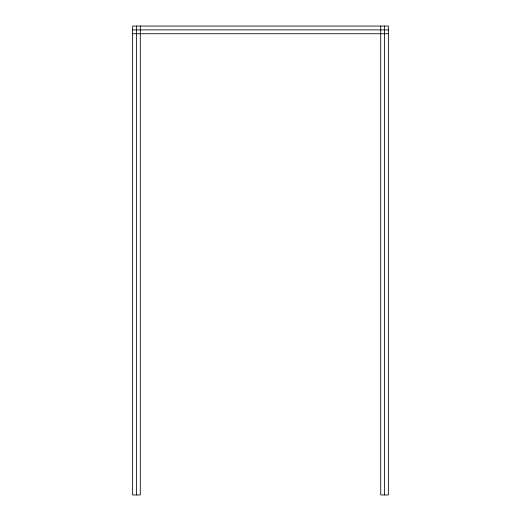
<?xml version="1.0" encoding="UTF-8"?>
<svg xmlns="http://www.w3.org/2000/svg" width="521" height="521" viewBox="0 0 521 521"><rect width="100%" height="100%" fill="white"/><g stroke="black" fill="none" stroke-linecap="round" stroke-linejoin="round"><path stroke-width="0.78" d="M132.621 29.886L388.379 29.886M132.621 33.722L388.379 33.722M384.544 26.05L384.544 494.95M380.708 26.05L380.708 494.95L388.379 494.95L388.379 26.05L132.621 26.05L132.621 494.95L140.292 494.95L140.292 26.05M136.456 26.05L136.456 494.95"/></g></svg>
